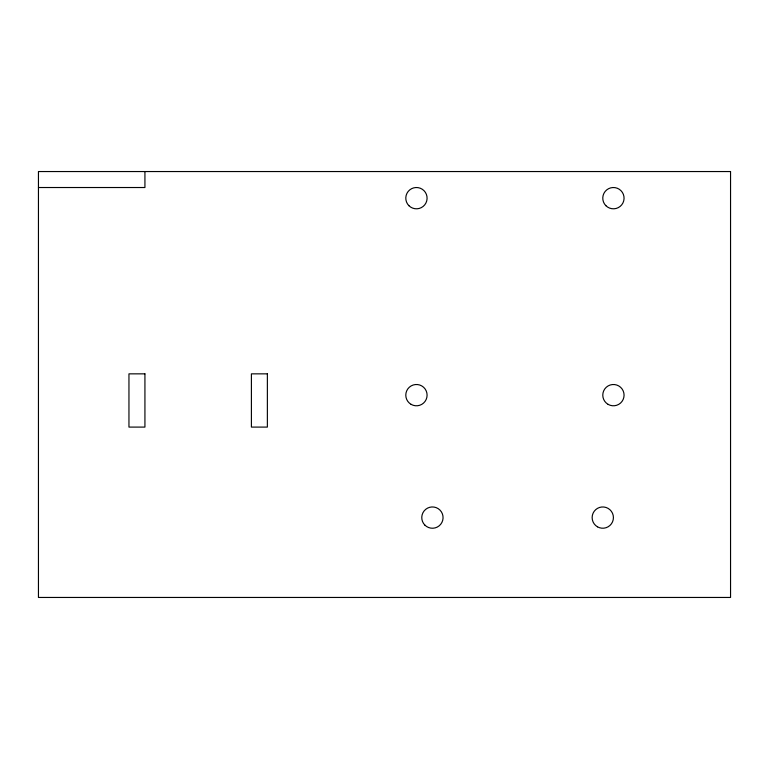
<?xml version="1.0" encoding="UTF-8"?>
<svg xmlns="http://www.w3.org/2000/svg" width="769" height="769" viewBox="0 0 769 769"><rect width="100%" height="100%" fill="white"/><g stroke="black" fill="none" stroke-linecap="round" stroke-linejoin="round"><path stroke-width="1.15" d="M38.45 187.521L144.928 187.521L144.928 171.545M730.55 171.545L38.45 171.545L38.45 597.455L730.55 597.455L730.55 171.545M144.928 373.849L128.952 373.849L128.952 427.093L144.928 427.093L144.928 373.849M267.372 373.849L251.405 373.849L251.405 427.093L267.372 427.093L267.372 373.849M408.916 205.698A10.651 10.651 0 0 0 426.728 200.92A10.651 10.651 0 0 0 413.684 187.876A10.651 10.651 0 0 0 408.916 205.698M605.895 205.698A10.651 10.651 0 0 0 623.707 200.92A10.651 10.651 0 0 0 610.673 187.876A10.651 10.651 0 0 0 605.895 205.698M411.117 404.369A10.651 10.651 0 0 0 427.093 395.151A10.651 10.651 0 0 0 411.117 385.923A10.651 10.651 0 0 0 411.117 404.369M608.106 404.369A10.651 10.651 0 0 0 624.072 395.151A10.651 10.651 0 0 0 608.106 385.923A10.651 10.651 0 0 0 608.106 404.369M424.882 525.121A10.651 10.651 0 0 0 442.704 520.353A10.651 10.651 0 0 0 429.66 507.309A10.651 10.651 0 0 0 424.882 525.121M597.455 526.813A10.651 10.651 0 0 0 613.422 517.595A10.651 10.651 0 0 0 597.455 508.376A10.651 10.651 0 0 0 597.455 526.813"/></g></svg>
